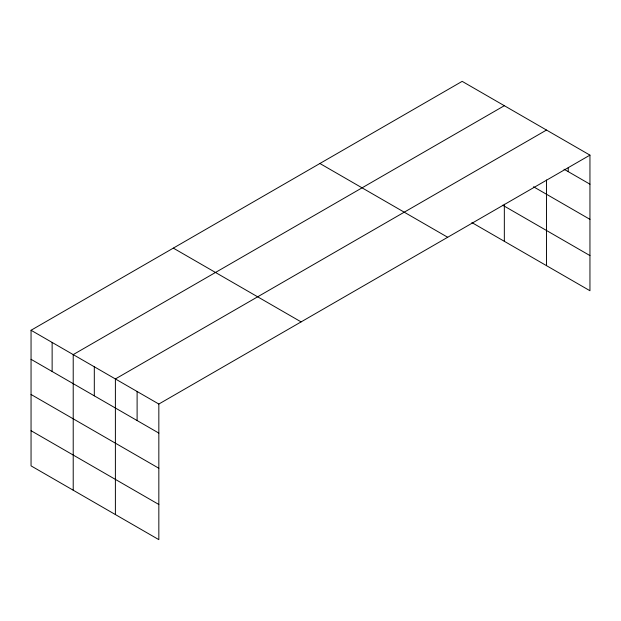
<?xml version="1.0" encoding="UTF-8"?>
<svg xmlns="http://www.w3.org/2000/svg" width="621" height="621" viewBox="0 0 621 621"><rect width="100%" height="100%" fill="white"/><g stroke="black" fill="none" stroke-linecap="round" stroke-linejoin="round"><path stroke-width="0.93" d="M589.95 155.134L462.164 81.359L31.05 330.263L31.05 465.866L158.836 539.641L158.836 404.038L589.95 155.134L589.95 290.737L471.898 222.582M504.337 105.702L73.216 354.607L73.216 490.21M546.503 130.053L115.39 378.95L115.39 514.561M564.047 169.23L589.95 184.189M533.532 186.774L589.95 219.353M502.715 205.209L589.95 255.58M319.9 163.494L447.679 237.269M173.321 248.121L301.1 321.895M31.05 330.263L158.836 404.038M31.05 359.318L158.836 433.093M31.05 394.475L158.836 468.25M31.05 430.702L158.836 504.477M568.231 167.771L568.231 171.644M546.503 180.012L546.503 265.656M504.337 204.239L504.337 241.313M137.109 391.494L137.109 420.549M94.307 366.778L94.307 395.833M52.133 342.435L52.133 371.49"/></g></svg>
